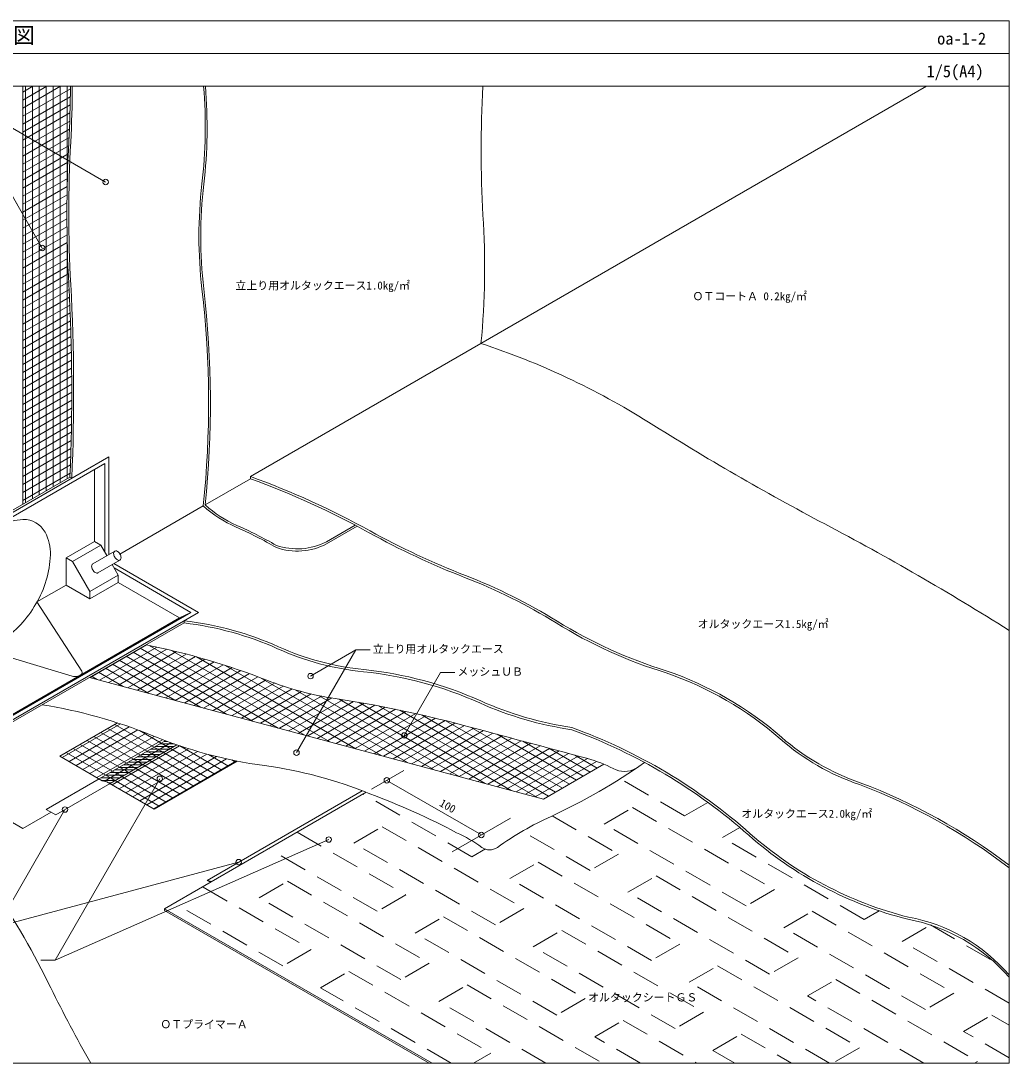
# Model space of a CAD drawing. Units: millimetres, scale not verified. Extents: x -690 to 690, y -477 to 478.
# Drawn here: x -215 to 690, y -477 to 478 of the extents above; entities that cross this region are included whole.
import ezdxf
from ezdxf.enums import TextEntityAlignment as Align

# ---------------------------------------------------------------- set-up
doc = ezdxf.new("R2010")
doc.units = ezdxf.units.MM
doc.header["$LTSCALE"] = 2
doc.linetypes.add('USER1', pattern=[19.05, 12.7, -6.35])
for name, color, linetype, lineweight in [('0-0_0', 7, 'Continuous', 18), ('0-1_WAKU', 7, 'Continuous', 18), ('0-3_BOUSUI', 1, 'Continuous', 18), ('0-4_MOJI', 7, 'Continuous', 18), ('0-5_HATCH', 9, 'Continuous', 18), ('0-6_sunpo', 7, 'Continuous', 18), ('0-7_KANAMONO', 4, 'Continuous', 18), ('0-8_bousui2', 7, 'USER1', 9)]:
    doc.layers.add(name, color=color, linetype=linetype, lineweight=lineweight)
doc.styles.add('ＭＳ ゴシック', font='')
doc.styles.get('ＭＳ ゴシック').set_extended_font_data('MS Gothic')

msp = doc.modelspace()

# ---------------------------------------------------------------- linework, layer by layer
at = {"layer": '0-0_0'}
for p, q in [((-689.947, 447.536), (690.053, 447.536)), ((-213.633, 417.536), (-213.633, 34.536)), ((263.471, -235.507), (-152.358, -124.086)), ((-179.738, -196.144), (-126.912, -165.645)), ((-143.581, -217.019), (-83.02, -182.054)), ((-133.622, -221.269), (-72.314, -185.873)), ((-93.135, -244.644), (-17.006, -200.69)), ((263.471, -235.507), (318.827, -203.547))]:
    msp.add_line(p, q, dxfattribs=at)
msp.add_lwpolyline([(-179.738, -196.144), (-140.767, -218.644), (-136.437, -219.644), (-93.135, -244.644)], dxfattribs=at)
at = {"layer": '0-1_WAKU'}
for points in [[(-689.947, -477.464), (690.053, -477.464), (690.053, 477.536), (-689.947, 477.536)], [(690.053, 417.536), (-689.947, 417.536), (-689.947, 477.536), (690.053, 477.536)]]:
    msp.add_lwpolyline(points, close=True, dxfattribs=at)
at = {"layer": '0-3_BOUSUI'}
for p, q in [((-4.921, 60.036), (614.287, 417.536)), ((-170.332, 59.536), (-168.6, 58.536)), ((-46.49, 34.036), (-4.921, 58.036)), ((-4.921, 58.036), (-4.921, 60.036)), ((-124.549, -11.031), (-48.223, 33.036)), ((64.699, 0.232), (91.018, 15.427)), ((64.699, -1.768), (92.824, 14.469)), ((-65.756, -74.086), (-65.756, -72.086)), ((-191.983, -244.964), (-143.581, -217.019)), ((-183.323, -249.964), (-133.622, -221.269)), ((-44.758, -309.964), (97.388, -227.895)), ((-83.73, -335.964), (100.997, -229.312)), ((-191.983, -244.964), (-183.323, -249.964)), ((-44.758, -309.964), (-41.727, -311.714)), ((-40.428, -310.964), (-44.758, -309.964)), ((-83.73, -337.464), (158.758, -477.464))]:
    msp.add_line(p, q, dxfattribs=at)
msp.add_lwpolyline([(-83.73, -337.464), (-83.73, -335.964), (161.356, -477.464)], dxfattribs=at)
for centre, radius, start, end in [((-1181.937, 420.813), 1012.017, 356.92491, 359.81451), ((-1181.937, 420.813), 1013.789, 356.92491, 359.81483), ((-497.308, 380.304), 450.94, 353.35426, 4.73606), ((-497.308, 380.304), 452.618, 353.35426, 4.71846), ((1298.087, 358.459), 1091.735, 176.898, 183.102), ((1043.713, 301.246), 1216.843, 176.92491, 183.07509), ((1043.713, 301.246), 1215.07, 176.92491, 183.07509), ((363.673, 279.989), 415.866, 173.35426, 186.64574), ((363.673, 279.989), 414.188, 173.35426, 186.64574), ((-495.798, 251.376), 705.385, 354.34779, 3.90227), ((-2017.079, 136.814), 1848.363, 357.60383, 3.07509), ((-2017.179, 136.811), 1850.236, 357.57535, 3.07502), ((-948.305, 127.126), 904.987, 354.0323, 6.64574), ((-943.419, 127.425), 901.777, 354.05573, 6.66278), ((-8.382, -474.541), 690.613, 57.79239, 71.90152), ((1650.184, 2158.442), 2421.21, 237.79239, 242.20761), ((-267.405, -662.284), 768.534, 61.04991, 70.0294), ((-267.382, -662.24), 766.606, 61.04977, 69.97879), ((29.431, 120.899), 117.26, 228.52964, 246.04355), ((25.238, 113.089), 106.744, 227.7808, 246.39799), ((-163.509, -317.706), 361.907, 59.75538, 66.32432), ((-183.301, -357.883), 408.334, 60.33719, 66.04355), ((450.097, 634.782), 713.758, 241.04977, 248.79583), ((-658.444, -2221.669), 2530.066, 57.79239, 62.20761), ((37.869, 52.58), 58.824, 251.06555, 297.13686), ((450.097, 634.782), 715.637, 241.04977, 248.79583), ((37.869, 50.58), 58.824, 251.06555, 297.13686), ((7.034, -507.255), 509.334, 58.26437, 68.79583), ((7.034, -507.255), 511.213, 58.26437, 68.79583), ((-100.209, -365.444), 295.374, 65.8339, 83.30158), ((-100.208, -365.44), 293.384, 65.83384, 83.2562), ((504.501, 297.231), 436.537, 238.27385, 252.86975), ((503.968, 296.232), 433.528, 238.26437, 252.82209), ((-228.326, -736.029), 654.375, 68.64622, 78.74852), ((124.632, 135.643), 255.832, 245.83384, 264.16616), ((124.632, 135.643), 253.846, 245.83384, 264.16616), ((63.423, -463.434), 346.365, 65.83384, 84.16616), ((63.423, -463.434), 348.351, 65.83384, 84.16616), ((274.361, -415.961), 312.959, 48.84082, 71.0637), ((274.361, -415.961), 314.838, 48.84082, 71.17927), ((116.555, 146.097), 292.773, 248.64622, 261.35378), ((-266.393, -593.742), 450.247, 67.74171, 80.96142), ((-91.258, -1220.547), 1089.581, 75.08314, 81.35378), ((335.37, 142.634), 317.92, 245.83384, 261.70922), ((335.37, 142.634), 315.933, 245.83384, 261.62401), ((-10345.718, -39714.042), 40925.533, 74.91686, 75.08314), ((115.218, -648.922), 509.662, 48.49851, 70.02193), ((64.936, 215.799), 424.474, 247.74171, 262.25829), ((112.874, -652.131), 511.632, 48.54009, 69.80147), ((623.015, -17.124), 216.787, 228.84082, 251.15918), ((623.015, -17.124), 214.908, 228.84082, 251.15918), ((273.878, -309.964), 115.521, 62.37345, 74.91686), ((-45.647, -597.63), 396.437, 67.74171, 82.25829), ((51.479, 227.218), 526.26, 294.57655, 305.35883), ((337.676, -188.067), 22.063, 242.37345, 297.62655), ((363.653, -723.842), 536.1, 52.49425, 69.31657), ((364.347, -722.811), 536.769, 52.6423, 69.35348), ((-121.323, -839.976), 649.754, 61.98719, 69.66084), ((395.26, -524.476), 300.317, 114.57655, 125.42345), ((124.859, -395.325), 141.829, 54.57655, 65.42345), ((682.612, -7.633), 346.602, 228.49851, 255.82854), ((682.612, -7.633), 348.588, 228.49851, 255.82854), ((214.128, -269.82), 12.186, 234.57655, 305.42345), ((-855.54, -733.548), 742.607, 25.96345, 34.03655), ((568.791, -501.114), 160.069, 40.75054, 79.57505), ((568.051, -504.204), 161.26, 40.83853, 79.56108), ((1032.38, 193.378), 1360.594, 206.2518, 209.54127)]:
    msp.add_arc(centre, radius, start, end, dxfattribs=at)
at = {"layer": '0-4_MOJI'}
for p, q in [((-242.887, 390.609), (-137.631, 329.84)), ((91.559, -98.855), (50.059, -122.815)), ((-183.935, -383.068), (66.736, -272.584)), ((-236.896, -352.491), (-15.812, -293.251))]:
    msp.add_line(p, q, dxfattribs=at)
for points in [[(-195.774, 269.369), (-242.887, 350.971), (-255.871, 350.971)], [(37.22, -192.974), (91.559, -98.855), (104.544, -98.855)], [(135.964, -177.18), (169.178, -119.652), (182.162, -119.652)], [(-88.032, -216.959), (-183.935, -383.068), (-196.919, -383.068)], [(-174.892, -245.096), (-236.896, -352.491), (-249.881, -352.491)]]:
    msp.add_lwpolyline(points, dxfattribs=at)
for centre in [(-137.631, 329.84), (-195.774, 269.369), (50.059, -122.815), (135.964, -177.18), (37.22, -192.974), (-88.032, -216.959), (119.95, -218.369), (-174.892, -245.096), (206.552, -268.369), (66.736, -272.584), (-15.812, -293.251)]:
    msp.add_circle(centre, 2.5, dxfattribs=at)
at = {"layer": '0-5_HATCH'}
for p, q in [((-213.633, 412.112), (-204.239, 417.536)), ((-213.633, 404.78), (-191.539, 417.536)), ((-213.633, 397.448), (-178.839, 417.536)), ((-213.633, 390.115), (-169.935, 415.345)), ((-211.097, 36.001), (-211.097, 417.536)), ((-204.747, 39.667), (-204.747, 417.536)), ((-198.397, 43.333), (-198.397, 417.536)), ((-192.047, 46.999), (-192.047, 417.536)), ((-185.697, 50.666), (-185.697, 417.536)), ((-179.347, 54.332), (-179.347, 417.536)), ((-172.997, 319.228), (-172.997, 417.536)), ((-213.633, 382.783), (-170.002, 407.974)), ((-213.633, 375.451), (-170.123, 400.572)), ((-213.633, 368.118), (-170.299, 393.138)), ((-213.633, 360.786), (-170.531, 385.671)), ((-213.633, 353.454), (-170.819, 378.173)), ((-213.633, 346.121), (-171.165, 370.641)), ((-213.633, 338.789), (-171.557, 363.082)), ((-213.633, 331.457), (-171.918, 355.541)), ((-213.633, 324.124), (-172.23, 348.029)), ((-213.633, 316.792), (-172.495, 340.543)), ((-213.633, 309.46), (-172.713, 333.085)), ((-213.633, 302.127), (-172.885, 325.653)), ((-213.633, 294.795), (-173.011, 318.248)), ((-213.633, 287.463), (-173.092, 310.869)), ((-213.633, 280.13), (-173.127, 303.516)), ((-213.633, 272.798), (-173.119, 296.189)), ((-213.633, 265.466), (-173.067, 288.887)), ((-213.633, 258.133), (-172.971, 281.61)), ((-172.997, 57.998), (-172.997, 283.265)), ((-213.633, 250.801), (-172.832, 274.357)), ((-213.633, 243.468), (-172.651, 267.13)), ((-213.633, 236.136), (-172.428, 259.926)), ((-213.633, 228.804), (-172.163, 252.747)), ((-213.633, 221.471), (-171.856, 245.592)), ((-213.633, 214.139), (-171.509, 238.46)), ((-213.633, 206.807), (-171.135, 231.343)), ((-213.633, 199.474), (-170.783, 224.214)), ((-213.633, 192.142), (-170.459, 217.069)), ((-213.633, 184.81), (-170.162, 209.908)), ((-213.633, 177.477), (-169.892, 202.732)), ((-213.633, 170.145), (-169.649, 195.539)), ((-213.633, 162.813), (-169.434, 188.331)), ((-213.633, 155.48), (-169.247, 181.107)), ((-213.633, 148.148), (-169.087, 173.867)), ((-213.633, 140.816), (-168.956, 166.61)), ((-213.633, 133.483), (-168.853, 159.337)), ((-213.633, 126.151), (-168.779, 152.048)), ((-213.633, 118.819), (-168.733, 144.742)), ((-213.633, 111.486), (-168.716, 137.419)), ((-213.633, 104.154), (-168.728, 130.08)), ((-213.633, 96.821), (-168.77, 122.724)), ((-213.633, 89.489), (-168.841, 115.35)), ((-213.633, 82.157), (-168.941, 107.96)), ((-213.633, 74.824), (-169.072, 100.552)), ((-213.633, 67.492), (-169.232, 93.127)), ((-213.633, 60.16), (-169.423, 85.684)), ((-213.633, 52.827), (-169.645, 78.224)), ((-213.633, 45.495), (-169.897, 70.746)), ((-213.633, 38.163), (-170.18, 63.25)), ((-151.948, -124.196), (-100.2, -94.32)), ((44.172, -176.746), (-97.733, -94.818)), ((-143.273, -126.521), (-90.855, -96.257)), ((-134.599, -128.845), (-81.686, -98.296)), ((-125.925, -131.169), (-72.687, -100.432)), ((-26.923, -157.696), (-118.748, -104.681)), ((-117.25, -133.493), (-63.849, -102.662)), ((-3.225, -164.046), (-112.398, -101.015)), ((-108.576, -135.818), (-55.165, -104.981)), ((20.474, -170.396), (-106.048, -97.349)), ((67.871, -183.096), (-77.187, -99.347)), ((-74.32, -144.996), (-131.448, -112.014)), ((-50.622, -151.346), (-125.098, -108.348)), ((-99.902, -138.142), (-46.63, -107.385)), ((-91.228, -140.466), (-38.237, -109.872)), ((-82.553, -142.79), (-29.981, -112.438)), ((91.569, -189.446), (-54.334, -105.209)), ((115.268, -195.796), (-28.037, -113.059)), ((-145.416, -125.946), (-150.498, -123.012)), ((-121.717, -132.296), (-144.148, -119.346)), ((-98.019, -138.646), (-137.798, -115.68)), ((-73.879, -145.115), (-21.858, -115.08)), ((-65.205, -147.439), (-13.862, -117.796)), ((-56.531, -149.763), (-5.99, -120.583)), ((-47.856, -152.087), (1.763, -123.44)), ((-39.182, -154.412), (9.4, -126.363)), ((-30.508, -156.736), (17.083, -129.26)), ((-21.834, -159.06), (25.032, -132.003)), ((138.966, -202.146), (4.308, -124.402)), ((-13.159, -161.385), (33.268, -134.579)), ((-4.485, -163.709), (41.818, -136.976)), ((4.189, -166.033), (50.709, -139.175)), ((12.863, -168.357), (59.976, -141.157)), ((21.538, -170.682), (69.663, -142.896)), ((162.665, -208.496), (36.031, -135.385)), ((186.363, -214.846), (58.066, -140.774)), ((30.212, -173.006), (79.663, -144.455)), ((38.886, -175.33), (89.559, -146.074)), ((47.561, -177.654), (99.331, -147.764)), ((56.235, -179.979), (108.984, -149.524)), ((64.909, -182.303), (118.519, -151.351)), ((210.062, -221.196), (76.2, -143.911)), ((233.76, -227.546), (93.939, -146.82)), ((257.459, -233.896), (112.456, -150.179)), ((73.583, -184.627), (127.942, -153.243)), ((82.258, -186.951), (137.256, -155.198)), ((90.932, -189.276), (146.463, -157.215)), ((99.606, -191.6), (155.567, -159.291)), ((108.28, -193.924), (164.57, -161.425)), ((268.21, -232.771), (131.875, -154.058)), ((274.56, -229.105), (152.353, -158.549)), ((-177.44, -197.47), (-123.987, -166.609)), ((-171.09, -201.137), (-116.027, -169.346)), ((116.955, -196.248), (173.475, -163.616)), ((125.629, -198.573), (182.286, -165.862)), ((134.303, -200.897), (191.005, -168.16)), ((142.977, -203.221), (199.693, -170.476)), ((280.91, -225.439), (174.102, -163.773)), ((287.26, -221.773), (197.312, -169.841)), ((-164.74, -204.803), (-108.244, -172.184)), ((-158.39, -208.469), (-100.629, -175.12)), ((-152.04, -212.135), (-93.154, -178.137)), ((-145.69, -215.801), (-85.576, -181.094)), ((151.652, -205.545), (208.379, -172.794)), ((160.326, -207.87), (217.063, -175.113)), ((169, -210.194), (225.744, -177.433)), ((177.674, -212.518), (234.423, -179.754)), ((293.61, -218.106), (220.933, -176.147)), ((-138.729, -219.114), (-77.821, -183.949)), ((-131.691, -222.384), (-69.88, -186.697)), ((-125.341, -226.05), (-61.743, -189.331)), ((-96.439, -189.801), (-79.118, -189.801)), ((-92.314, -187.42), (-74.994, -187.42)), ((-88.19, -185.039), (-74.732, -185.039)), ((-84.065, -182.657), (-81.387, -182.657)), ((-31.301, -208.944), (-69.774, -186.732)), ((186.349, -214.843), (243.1, -182.077)), ((195.023, -217.167), (251.774, -184.402)), ((203.697, -219.491), (260.445, -186.728)), ((212.371, -221.815), (269.114, -189.055)), ((299.96, -214.44), (244.603, -182.48)), ((306.31, -210.774), (268.322, -188.842)), ((-118.991, -229.716), (-53.399, -191.846)), ((-112.936, -199.326), (-95.616, -199.326)), ((-112.641, -233.382), (-44.837, -194.235)), ((-108.812, -196.945), (-91.491, -196.945)), ((-106.291, -237.048), (-36.041, -196.489)), ((-104.687, -194.564), (-87.367, -194.564)), ((-100.563, -192.182), (-83.242, -192.182)), ((-99.941, -240.714), (-26.996, -198.6)), ((-24.951, -205.278), (-43.431, -194.609)), ((-18.601, -201.612), (-21.927, -199.692)), ((221.046, -224.14), (277.781, -191.383)), ((229.72, -226.464), (286.446, -193.713)), ((238.394, -228.788), (295.108, -196.045)), ((247.069, -231.112), (303.767, -198.377)), ((312.66, -207.108), (292.091, -195.232)), ((-129.434, -208.851), (-112.114, -208.851)), ((-125.31, -206.47), (-107.989, -206.47)), ((-121.185, -204.089), (-103.865, -204.089)), ((-117.061, -201.707), (-99.74, -201.707)), ((-93.591, -244.381), (-17.685, -200.556)), ((255.743, -233.437), (312.044, -200.931)), ((-141.807, -215.995), (-124.487, -215.995)), ((-141.231, -218.376), (-128.611, -218.376)), ((-137.683, -213.614), (-120.362, -213.614)), ((-133.559, -211.232), (-116.238, -211.232)), ((-134.508, -220.757), (-132.736, -220.757))]:
    msp.add_line(p, q, dxfattribs=at)
for points in [[(-50.351, -219.943), (-93.653, -194.943), (-135.655, -170.693)], [(-44.001, -216.277), (-87.303, -191.277), (-129.305, -167.027)], [(-63.051, -227.275), (-106.353, -202.275), (-148.355, -178.025)], [(-56.701, -223.609), (-100.003, -198.609), (-142.005, -174.359)], [(-37.651, -212.61), (-80.953, -187.61), (-106.59, -172.808)], [(-82.101, -238.274), (-125.403, -213.274), (-167.405, -189.024)], [(-75.751, -234.607), (-119.053, -209.607), (-161.055, -185.357)], [(-69.401, -230.941), (-112.703, -205.941), (-154.705, -181.691)], [(-88.451, -241.94), (-131.753, -216.94), (-173.755, -192.69)]]:
    msp.add_lwpolyline(points, dxfattribs=at)
at = {"layer": '0-6_sunpo'}
for p, q in [((135.618, -209.323), (105.837, -226.517)), ((206.552, -268.369), (119.95, -218.369)), ((233.389, -252.875), (179.715, -283.864))]:
    msp.add_line(p, q, dxfattribs=at)
at = {"layer": '0-7_KANAMONO'}
for p, q in [((-332.279, -35.964), (-134.825, 78.036)), ((-134.825, -11.485), (-134.825, 78.036)), ((-328.815, -37.964), (-138.289, 72.036)), ((-138.289, -9.367), (-138.289, 72.036)), ((-334.011, -34.964), (-170.332, 59.536)), ((-147.815, 0.518), (-147.815, 66.536)), ((-173.796, -14.482), (-147.815, 0.518)), ((-142.087, -2.789), (-147.815, 0.518)), ((-168.067, -17.789), (-142.087, -2.789)), ((-129.301, -8.296), (-149.496, -19.956)), ((-142.087, -2.789), (-136.506, -12.456)), ((-168.067, -17.789), (-173.796, -14.482)), ((-173.796, -14.482), (-173.796, -39.464)), ((-168.067, -17.789), (-152.146, -45.367)), ((-124.541, -16.541), (-144.736, -28.2)), ((-131.746, -20.7), (-126.165, -30.367)), ((-52.553, -64.464), (-130.049, -19.721)), ((-59.481, -64.464), (-129.978, -23.762)), ((-152.146, -45.367), (-126.165, -30.367)), ((-152.146, -51.964), (-126.165, -36.964)), ((-126.165, -30.367), (-126.165, -36.964)), ((-69.873, -69.464), (-126.165, -36.964)), ((-173.796, -39.464), (-200.57, -54.922)), ((-152.146, -51.964), (-173.796, -39.464)), ((-152.146, -45.367), (-152.146, -51.964)), ((-200.57, -54.922), (-159.45, -118.187)), ((-250.006, -174.464), (-59.481, -64.464)), ((-250.006, -180.464), (-65.756, -74.086)), ((-266.802, -93.16), (-168.372, -122.74)), ((-213.633, -262.464), (-386.838, -162.464)), ((-213.633, -262.464), (-187.653, -247.464))]:
    msp.add_line(p, q, dxfattribs=at)
for points in [[(-250.872, -173.964), (-69.873, -69.464), (-59.481, -64.464)], [(-250.006, -180.464), (-250.006, -178.464), (-52.553, -64.464)]]:
    msp.add_lwpolyline(points, dxfattribs=at)
for centre, radius, start, end in [((-212.005, -20.305), 40.972, 91.91454, 121.98397), ((-212.824, -1.882), 22.533, 28.6015, 91.3985), ((-228.934, -10.326), 40.721, 357.92118, 28.18032), ((-127.203, -10.382), 3.085, 152.17361, 181.7249), ((-128.467, -9.741), 1.668, 88.6015, 151.3985), ((-128.548, -11.172), 3.101, 58.35455, 87.74695), ((-130.353, -14.1), 6.541, 43.4117, 58.35455), ((-282.908, -8.055), 94.742, 329.16634, 357.73261), ((-123.25, -10.189), 7.043, 182.32833, 210.77272), ((-122.938, -10.215), 7.3, 209.34462, 223.4117), ((-123.489, -10.737), 6.541, 223.4117, 238.35455), ((-125.294, -13.665), 3.101, 238.35455, 267.74695), ((-130.904, -14.622), 7.3, 29.34462, 43.4117), ((-125.375, -15.096), 1.668, 268.6015, 331.3985), ((-130.592, -14.648), 7.043, 2.32833, 30.77272), ((-126.639, -14.455), 3.085, 332.17361, 1.7249), ((-147.398, -22.042), 3.085, 152.17361, 181.7249), ((-143.445, -21.849), 7.043, 182.32833, 210.77272), ((-148.662, -21.4), 1.668, 120, 151.3985), ((-143.133, -21.875), 7.3, 209.34462, 223.4117), ((-143.684, -22.396), 6.541, 223.4117, 238.35455), ((-145.489, -25.324), 3.101, 238.35455, 267.74695), ((-145.57, -26.756), 1.668, 268.6015, 300), ((-282.737, -11.91), 92.675, 301.94176, 331.15929), ((-165.645, -113.667), 9.474, 253.27347, 270.83366), ((-165.32, -113.875), 9.268, 268.84071, 298.05824), ((-162.867, -118.455), 4.072, 297.92118, 328.18032), ((-162.885, -120.42), 4.097, 31.91454, 33.02248), ((-161.331, -119.428), 2.253, 328.6015, 31.3985)]:
    msp.add_arc(centre, radius, start, end, dxfattribs=at)
at = {"layer": '0-8_bousui2'}
for points in [[(414.047, -238.534), (392.713, -250.851), (333.854, -216.869)], [(210.254, -281.194), (197.857, -288.351), (98.297, -230.87)], [(271.472, -250.853), (332.091, -285.851), (306.111, -300.851), (244.035, -265.012)], [(37.675, -265.87), (137.236, -323.351), (111.255, -338.351), (11.695, -280.87)], [(571.051, -337.888), (557.258, -345.851), (427.354, -270.851), (443.396, -261.59)], [(-48.278, -316.245), (50.633, -373.351), (24.652, -388.351), (-74.258, -331.245)], [(690.053, -422.521), (591.899, -365.851), (617.88, -350.851), (676.006, -384.411)], [(525.409, -477.464), (397.043, -403.351), (423.024, -388.351), (552.928, -463.351), (528.485, -477.464)], [(178.999, -477.464), (59.293, -408.351), (85.274, -393.351), (215.178, -468.351), (199.395, -477.464)], [(612.012, -477.464), (505.296, -415.851), (531.277, -400.851), (661.181, -475.851), (658.389, -477.464)], [(265.602, -477.464), (167.546, -420.851), (193.527, -405.851), (317.563, -477.464)], [(352.204, -477.464), (310.441, -453.351), (336.421, -438.351), (404.166, -477.464)], [(690.053, -472.521), (648.191, -448.351), (674.171, -433.351), (690.053, -442.521)], [(438.807, -477.464), (418.694, -465.851), (444.675, -450.851), (490.768, -477.464)]]:
    msp.add_lwpolyline(points, dxfattribs=at)
for points in [[(319.101, -258.351), (345.082, -243.351), (474.985, -318.351), (449.005, -333.351)], [(89.604, -275.851), (115.585, -260.851), (245.489, -335.851), (219.508, -350.851)], [(232.498, -308.351), (258.479, -293.351), (388.383, -368.351), (362.402, -383.351)], [(3.002, -325.851), (28.982, -310.851), (158.886, -385.851), (132.905, -400.851)], [(340.752, -320.851), (366.732, -305.851), (496.636, -380.851), (470.655, -395.851)], [(145.896, -358.351), (171.877, -343.351), (301.78, -418.351), (275.8, -433.351)], [(483.646, -353.351), (509.626, -338.351), (639.53, -413.351), (613.55, -428.351)], [(254.149, -370.851), (280.13, -355.851), (410.034, -430.851), (384.053, -445.851)]]:
    msp.add_lwpolyline(points, close=True, dxfattribs=at)

# ---------------------------------------------------------------- texts
at = {"layer": '0-1_WAKU', "style": 'ＭＳ ゴシック'}
for s, height, p in [('ウレタン塗膜防水／オルタックエースカタログ掲載図', 14.66, (-682.447, 452.536)), ('oa-1-2', 11, (624.075, 452.536)), ('1/5(A4)', 11, (614.329, 422.536))]:
    msp.add_text(s, height=height, dxfattribs=at).set_placement(p, align=Align.BOTTOM_LEFT)
at = {"layer": '0-4_MOJI', "style": 'ＭＳ ゴシック'}
for s, p in [('立上り用オルタックエース1.0kg/㎡', (-18.723, 229.177)), ('ＯＴコートＡ 0.2kg/㎡', (399.944, 219.351)), ('オルタックエース1.5kg/㎡', (404.735, -80.995)), ('立上り用オルタックエース', (107.044, -103.855)), ('メッシュＵＢ', (184.662, -124.652)), ('オルタックエース2.0kg/㎡', (444.709, -254.829)), ('オルタックシートＧＳ', (304.357, -423.109)), ('ＯＴプライマーＡ', (-87.521, -447.697))]:
    msp.add_text(s, height=7.331, dxfattribs=at).set_placement(p, align=Align.BOTTOM_LEFT)
msp.add_text('100', height=7.331, rotation=330, dxfattribs=at).set_placement((166.34, -243.199), align=Align.BOTTOM_LEFT)

doc.saveas('drawing.dxf')
